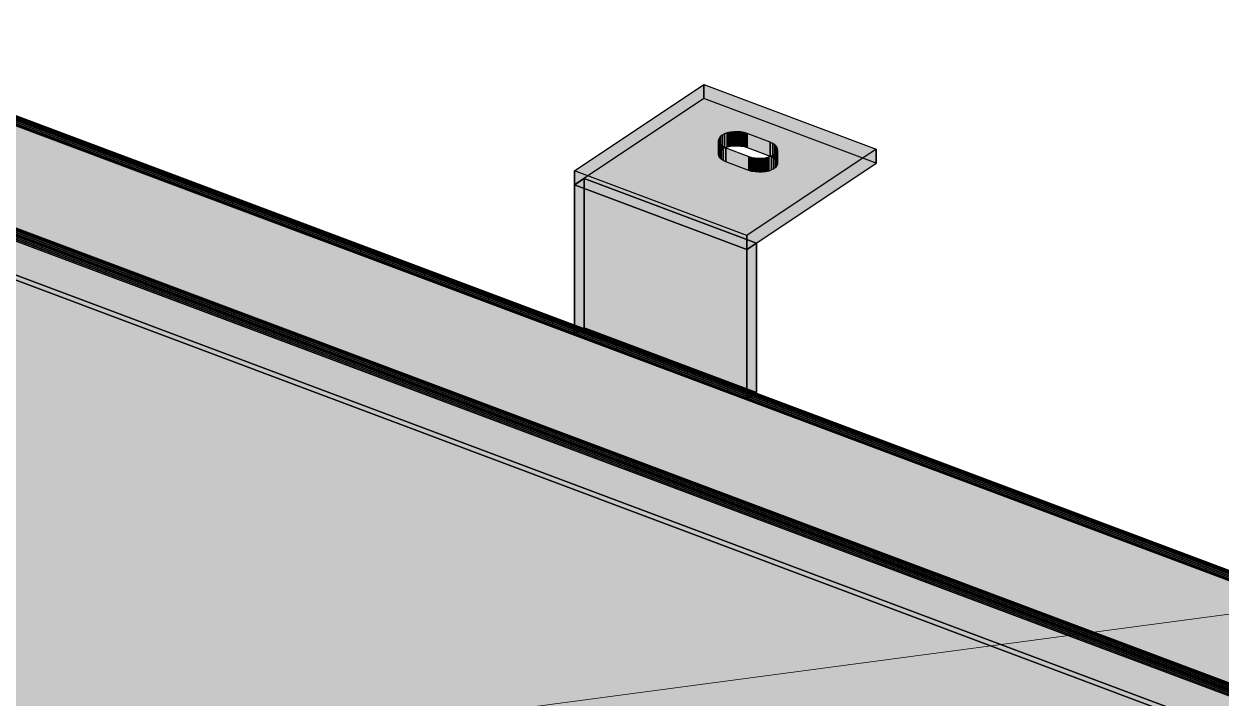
# Model space of a CAD drawing. Header units: millimetres. Extents: x 50 to 612415, y 2 to 4150.
# Drawn here: x 506879.4 to 507176.1, y 3233.3 to 3400.5 of the extents above; entities that cross this region are included whole.
import ezdxf

# ---------------------------------------------------------------- set-up
doc = ezdxf.new("R2010")
doc.units = ezdxf.units.MM
for name, color, linetype, lineweight in [('DIM', 7, 'Continuous', 13), ('HATCH', 8, 'Continuous', 9), ('OUTLINE', 7, 'Continuous', 25)]:
    doc.layers.add(name, color=color, linetype=linetype, lineweight=lineweight)

msp = doc.modelspace()

# ---------------------------------------------------------------- hatches: boundary and pattern name
at = {"layer": 'HATCH', "true_color": 0x617c87}
for points in [[(506463.463, 3532.508), (506437.09, 3514.926), (508531.174, 2729.645), (508557.547, 2747.227)], [(506438.529, 3512.651), (506464.901, 3530.233), (508556.108, 2746.03), (508529.735, 2728.448)], [(506465.121, 3530.022), (506490.45, 3338.131), (508395.612, 2623.695), (508556.01, 2745.938)], [(506492.302, 3337.242), (506466.973, 3529.133), (508555.973, 2745.758), (508395.575, 2623.515)], [(506438.501, 3512.555), (506438.499, 3512.581), (508529.661, 2728.395), (508529.64, 2728.379)], [(506438.516, 3512.639), (506438.529, 3512.651), (508529.735, 2728.448), (508529.72, 2728.438)], [(506445.4, 3498.899), (506446.603, 3499.701), (508521.501, 2721.614), (508520.298, 2720.812)]]:
    msp.add_hatch(color=145, dxfattribs=at).paths.add_polyline_path(points)
at = {"layer": 'HATCH', "true_color": 0x607b86}
for points in [[(506463.733, 3532.626), (506463.463, 3532.508), (508557.547, 2747.227), (508557.762, 2747.365)], [(506464.901, 3530.233), (506464.918, 3530.24), (508556.122, 2746.039), (508556.108, 2746.03)], [(506465.115, 3530.051), (506465.121, 3530.022), (508556.01, 2745.938), (508556.034, 2745.956)], [(506466.973, 3529.133), (506466.877, 3529.604), (508556.353, 2746.051), (508555.973, 2745.758)], [(506438.507, 3512.528), (506438.501, 3512.555), (508529.64, 2728.379), (508529.618, 2728.362)]]:
    msp.add_hatch(color=155, dxfattribs=at).paths.add_polyline_path(points)
at = {"layer": 'HATCH', "true_color": 0x5f7984}
for points in [[(506464.05, 3532.652), (506463.733, 3532.626), (508557.762, 2747.365), (508557.914, 2747.453)], [(506464.918, 3530.24), (506464.938, 3530.242), (508556.131, 2746.044), (508556.122, 2746.039)]]:
    msp.add_hatch(color=155, dxfattribs=at).paths.add_polyline_path(points)
at = {"layer": 'HATCH', "true_color": 0x5d7782}
for points in [[(506464.401, 3532.585), (506464.05, 3532.652), (508557.914, 2747.453), (508557.997, 2747.486)], [(506464.938, 3530.242), (506464.96, 3530.237), (508556.136, 2746.046), (508556.131, 2746.044)], [(506465.091, 3530.112), (506465.105, 3530.081), (508556.057, 2745.975), (508556.078, 2745.992)], [(506466.713, 3530.092), (506466.487, 3530.579), (508557.062, 2746.614), (508556.72, 2746.339)]]:
    msp.add_hatch(color=155, dxfattribs=at).paths.add_polyline_path(points)
at = {"layer": 'HATCH', "true_color": 0x5c7580}
for points in [[(506464.773, 3532.427), (506464.401, 3532.585), (508557.997, 2747.486), (508558.009, 2747.464)], [(506465.073, 3530.141), (506465.091, 3530.112), (508556.078, 2745.992), (508556.097, 2746.007)], [(506466.487, 3530.579), (506466.208, 3531.048), (508557.365, 2746.864), (508557.062, 2746.614)], [(506438.544, 3512.445), (506438.529, 3512.473), (508529.577, 2728.329), (508529.559, 2728.315)]]:
    msp.add_hatch(color=147, dxfattribs=at).paths.add_polyline_path(points)
at = {"layer": 'HATCH', "true_color": 0x59727d}
for points in [[(506465.154, 3532.185), (506464.773, 3532.427), (508558.009, 2747.464), (508557.948, 2747.387)], [(506464.983, 3530.227), (506465.007, 3530.212), (508556.133, 2746.04), (508556.137, 2746.045)]]:
    msp.add_hatch(color=147, dxfattribs=at).paths.add_polyline_path(points)
at = {"layer": 'HATCH', "true_color": 0x576f7a}
for points in [[(506465.528, 3531.866), (506465.154, 3532.185), (508557.948, 2747.387), (508557.816, 2747.258)], [(506465.884, 3531.482), (506465.528, 3531.866), (508557.816, 2747.258), (508557.62, 2747.081)], [(506465.007, 3530.212), (506465.031, 3530.192), (508556.125, 2746.032), (508556.133, 2746.04)], [(506465.031, 3530.192), (506465.053, 3530.168), (508556.113, 2746.021), (508556.125, 2746.032)]]:
    msp.add_hatch(color=147, dxfattribs=at).paths.add_polyline_path(points)
at = {"layer": 'HATCH', "true_color": 0x5b7580}
msp.add_hatch(color=147, dxfattribs=at).paths.add_polyline_path([(506464.96, 3530.237), (506464.983, 3530.227), (508556.137, 2746.045), (508556.136, 2746.046)])
at = {"layer": 'HATCH', "true_color": 0x5a727d}
for points in [[(506465.053, 3530.168), (506465.073, 3530.141), (508556.097, 2746.007), (508556.113, 2746.021)], [(506466.208, 3531.048), (506465.884, 3531.482), (508557.62, 2747.081), (508557.365, 2746.864)]]:
    msp.add_hatch(color=147, dxfattribs=at).paths.add_polyline_path(points)
at = {"layer": 'HATCH', "true_color": 0x5f7985}
for points in [[(506465.105, 3530.081), (506465.115, 3530.051), (508556.034, 2745.956), (508556.057, 2745.975)], [(506466.877, 3529.604), (506466.713, 3530.092), (508556.72, 2746.339), (508556.353, 2746.051)], [(506438.516, 3512.5), (506438.507, 3512.528), (508529.618, 2728.362), (508529.597, 2728.345)]]:
    msp.add_hatch(color=155, dxfattribs=at).paths.add_polyline_path(points)
at = {"layer": 'HATCH', "true_color": 0x617c88}
for points in [[(506436.635, 3514.042), (506436.632, 3513.611), (508529.817, 2728.666), (508530.203, 2728.954)], [(506437.09, 3514.926), (506436.869, 3514.713), (508530.895, 2729.453), (508531.174, 2729.645)]]:
    msp.add_hatch(color=145, dxfattribs=at).paths.add_polyline_path(points)
at = {"layer": 'HATCH', "true_color": 0x627d88}
for points in [[(506436.715, 3514.414), (506436.635, 3514.042), (508530.203, 2728.954), (508530.566, 2729.22)], [(506436.869, 3514.713), (506436.715, 3514.414), (508530.566, 2729.22), (508530.895, 2729.453)], [(506438.499, 3512.581), (506438.501, 3512.604), (508529.682, 2728.411), (508529.661, 2728.395)], [(506438.501, 3512.604), (506438.507, 3512.623), (508529.702, 2728.425), (508529.682, 2728.411)], [(506438.507, 3512.623), (506438.516, 3512.639), (508529.72, 2728.438), (508529.702, 2728.425)]]:
    msp.add_hatch(color=145, dxfattribs=at).paths.add_polyline_path(points)
at = {"layer": 'HATCH', "true_color": 0x617b87}
msp.add_hatch(color=155, dxfattribs=at).paths.add_polyline_path([(506436.632, 3513.611), (506436.705, 3513.136), (508529.425, 2728.366), (508529.817, 2728.666)])
at = {"layer": 'HATCH', "true_color": 0x607a85}
msp.add_hatch(color=155, dxfattribs=at).paths.add_polyline_path([(506436.705, 3513.136), (506436.852, 3512.638), (508529.041, 2728.066), (508529.425, 2728.366)])
at = {"layer": 'HATCH', "true_color": 0x5e7883}
for points in [[(506436.852, 3512.638), (506437.067, 3512.133), (508528.68, 2727.778), (508529.041, 2728.066)], [(506438.529, 3512.473), (506438.516, 3512.5), (508529.597, 2728.345), (508529.577, 2728.329)]]:
    msp.add_hatch(color=155, dxfattribs=at).paths.add_polyline_path(points)
at = {"layer": 'HATCH', "true_color": 0x5c7680}
msp.add_hatch(color=147, dxfattribs=at).paths.add_polyline_path([(506437.067, 3512.133), (506437.341, 3511.643), (508528.356, 2727.513), (508528.68, 2727.778)])
at = {"layer": 'HATCH', "true_color": 0x5b747f}
for points in [[(506437.341, 3511.643), (506445.4, 3498.899), (508520.298, 2720.812), (508528.356, 2727.513)], [(506446.603, 3499.701), (506438.544, 3512.445), (508529.559, 2728.315), (508521.501, 2721.614)]]:
    msp.add_hatch(color=147, dxfattribs=at).paths.add_polyline_path(points)
at = {"layer": 'HATCH', "true_color": 0x46848e}
for points in [[(507047.913, 3381.948), (507015.836, 3360.563), (507015.836, 3364.035), (507047.913, 3385.42)], [(507052.702, 3366.589), (507052.191, 3366.937), (507052.191, 3370.41), (507052.702, 3370.061)], [(507058.606, 3344.525), (507090.682, 3365.909), (507090.682, 3369.382), (507058.606, 3347.997)], [(507065.044, 3367.368), (507065.555, 3367.019), (507065.555, 3370.492), (507065.044, 3370.84)], [(507015.836, 3323.524), (507018.242, 3325.128), (507018.242, 3362.167), (507015.836, 3360.563)], [(507061.011, 3309.089), (507058.606, 3307.485), (507058.606, 3344.525), (507061.011, 3346.128)]]:
    msp.add_hatch(color=145, dxfattribs=at).paths.add_polyline_path(points)
at = {"layer": 'HATCH', "true_color": 0x468f99}
for points in [[(507015.836, 3364.035), (507047.913, 3385.42), (507051.62, 3371.222)], [(507047.913, 3385.42), (507056.226, 3373.735), (507055.362, 3373.717)], [(507047.913, 3385.42), (507057.081, 3373.67), (507056.226, 3373.735)], [(507055.362, 3373.717), (507054.522, 3373.614), (507047.913, 3385.42)], [(507054.522, 3373.614), (507053.739, 3373.431), (507047.913, 3385.42)], [(507053.739, 3373.431), (507053.042, 3373.175), (507047.913, 3385.42)], [(507053.042, 3373.175), (507052.458, 3372.857), (507047.913, 3385.42)], [(507047.913, 3385.42), (507052.458, 3372.857), (507052.009, 3372.487)], [(507047.913, 3385.42), (507052.009, 3372.487), (507051.713, 3372.081)], [(507047.913, 3385.42), (507051.713, 3372.081), (507051.582, 3371.653)], [(507047.913, 3385.42), (507090.682, 3369.382), (507057.081, 3373.67)], [(507047.913, 3385.42), (507051.582, 3371.653), (507051.62, 3371.222)], [(507051.62, 3367.749), (507047.913, 3381.948), (507015.836, 3360.563)], [(507055.362, 3370.244), (507056.226, 3370.263), (507047.913, 3381.948)], [(507056.226, 3370.263), (507057.081, 3370.197), (507047.913, 3381.948)], [(507047.913, 3381.948), (507054.522, 3370.141), (507055.362, 3370.244)], [(507047.913, 3381.948), (507053.739, 3369.959), (507054.522, 3370.141)], [(507047.913, 3381.948), (507053.042, 3369.703), (507053.739, 3369.959)], [(507047.913, 3381.948), (507052.458, 3369.384), (507053.042, 3369.703)], [(507052.009, 3369.015), (507052.458, 3369.384), (507047.913, 3381.948)], [(507051.713, 3368.608), (507052.009, 3369.015), (507047.913, 3381.948)], [(507051.582, 3368.181), (507051.713, 3368.608), (507047.913, 3381.948)], [(507057.081, 3370.197), (507090.682, 3365.909), (507047.913, 3381.948)], [(507051.62, 3367.749), (507051.582, 3368.181), (507047.913, 3381.948)], [(507090.682, 3369.382), (507057.893, 3373.522), (507057.081, 3373.67)], [(507090.682, 3369.382), (507058.632, 3373.298), (507057.893, 3373.522)], [(507090.682, 3369.382), (507064.406, 3371.132), (507058.632, 3373.298)], [(507015.836, 3364.035), (507051.62, 3371.222), (507051.825, 3370.802)], [(507015.836, 3364.035), (507051.825, 3370.802), (507052.191, 3370.41)], [(507015.836, 3364.035), (507052.191, 3370.41), (507052.702, 3370.061)], [(507015.836, 3364.035), (507052.702, 3370.061), (507053.34, 3369.769)], [(507015.836, 3364.035), (507053.34, 3369.769), (507059.113, 3367.604)], [(507057.081, 3370.197), (507057.893, 3370.049), (507090.682, 3365.909)], [(507057.893, 3370.049), (507058.632, 3369.825), (507090.682, 3365.909)], [(507090.682, 3369.382), (507058.606, 3347.997), (507066.032, 3368.821)], [(507058.606, 3347.997), (507065.737, 3368.415), (507066.032, 3368.821)], [(507058.606, 3347.997), (507065.288, 3368.045), (507065.737, 3368.415)], [(507058.632, 3369.825), (507064.406, 3367.66), (507090.682, 3365.909)], [(507090.682, 3369.382), (507065.044, 3370.84), (507064.406, 3371.132)], [(507090.682, 3369.382), (507065.555, 3370.492), (507065.044, 3370.84)], [(507090.682, 3369.382), (507065.92, 3370.1), (507065.555, 3370.492)], [(507090.682, 3369.382), (507066.126, 3369.68), (507065.92, 3370.1)], [(507090.682, 3369.382), (507066.032, 3368.821), (507066.164, 3369.248)], [(507090.682, 3369.382), (507066.164, 3369.248), (507066.126, 3369.68)], [(507051.825, 3367.329), (507051.62, 3367.749), (507015.836, 3360.563)], [(507015.836, 3364.035), (507059.113, 3367.604), (507059.853, 3367.38)], [(507015.836, 3364.035), (507059.853, 3367.38), (507060.665, 3367.232)], [(507052.191, 3366.937), (507051.825, 3367.329), (507015.836, 3360.563)], [(507015.836, 3364.035), (507060.665, 3367.232), (507061.52, 3367.166)], [(507015.836, 3364.035), (507061.52, 3367.166), (507062.384, 3367.185)], [(507058.606, 3347.997), (507015.836, 3364.035), (507062.384, 3367.185)], [(507052.702, 3366.589), (507052.191, 3366.937), (507015.836, 3360.563)], [(507053.34, 3366.297), (507052.702, 3366.589), (507015.836, 3360.563)], [(507059.113, 3364.132), (507053.34, 3366.297), (507015.836, 3360.563)], [(507058.606, 3347.997), (507064.704, 3367.726), (507065.288, 3368.045)], [(507058.606, 3347.997), (507064.007, 3367.471), (507064.704, 3367.726)], [(507058.606, 3347.997), (507063.223, 3367.288), (507064.007, 3367.471)], [(507058.606, 3347.997), (507062.384, 3367.185), (507063.223, 3367.288)], [(507066.032, 3365.349), (507058.606, 3344.525), (507090.682, 3365.909)], [(507066.032, 3365.349), (507065.737, 3364.942), (507058.606, 3344.525)], [(507064.406, 3367.66), (507065.044, 3367.368), (507090.682, 3365.909)], [(507065.044, 3367.368), (507065.555, 3367.019), (507090.682, 3365.909)], [(507065.555, 3367.019), (507065.92, 3366.628), (507090.682, 3365.909)], [(507065.92, 3366.628), (507066.126, 3366.208), (507090.682, 3365.909)], [(507066.164, 3365.776), (507066.032, 3365.349), (507090.682, 3365.909)], [(507066.126, 3366.208), (507066.164, 3365.776), (507090.682, 3365.909)], [(507059.853, 3363.907), (507059.113, 3364.132), (507015.836, 3360.563)], [(507060.665, 3363.76), (507059.853, 3363.907), (507015.836, 3360.563)], [(507061.52, 3363.694), (507060.665, 3363.76), (507015.836, 3360.563)], [(507062.384, 3363.713), (507061.52, 3363.694), (507015.836, 3360.563)], [(507062.384, 3363.713), (507015.836, 3360.563), (507058.606, 3344.525)], [(507065.737, 3364.942), (507065.288, 3364.573), (507058.606, 3344.525)], [(507065.288, 3364.573), (507064.704, 3364.254), (507058.606, 3344.525)], [(507064.704, 3364.254), (507064.007, 3363.998), (507058.606, 3344.525)], [(507064.007, 3363.998), (507063.223, 3363.816), (507058.606, 3344.525)], [(507063.223, 3363.816), (507062.384, 3363.713), (507058.606, 3344.525)], [(507015.836, 3360.563), (507018.242, 3362.167), (507061.011, 3346.128)], [(507015.836, 3360.563), (507061.011, 3346.128), (507058.606, 3344.525)], [(507061.011, 3309.089), (507018.242, 3325.128), (507015.836, 3323.524)], [(507058.606, 3307.485), (507061.011, 3309.089), (507015.836, 3323.524)]]:
    msp.add_hatch(color=135, dxfattribs=at).paths.add_polyline_path(points)
at = {"layer": 'HATCH', "true_color": 0x468690}
for points in [[(507090.682, 3365.909), (507047.913, 3381.948), (507047.913, 3385.42), (507090.682, 3369.382)], [(507053.042, 3369.703), (507053.739, 3369.959), (507053.739, 3373.431), (507053.042, 3373.175)], [(507058.632, 3369.825), (507064.406, 3367.66), (507064.406, 3371.132), (507058.632, 3373.298)], [(507059.113, 3364.132), (507053.34, 3366.297), (507053.34, 3369.769), (507059.113, 3367.604)], [(507064.704, 3364.254), (507064.007, 3363.998), (507064.007, 3367.471), (507064.704, 3367.726)], [(507015.836, 3360.563), (507058.606, 3344.525), (507058.606, 3347.997), (507015.836, 3364.035)], [(507058.606, 3307.485), (507015.836, 3323.524), (507015.836, 3360.563), (507058.606, 3344.525)], [(507018.242, 3325.128), (507061.011, 3309.089), (507061.011, 3346.128), (507018.242, 3362.167)]]:
    msp.add_hatch(color=145, dxfattribs=at).paths.add_polyline_path(points)
at = {"layer": 'HATCH', "true_color": 0x46808a}
for points in [[(507051.582, 3368.181), (507051.713, 3368.608), (507051.713, 3372.081), (507051.582, 3371.653)], [(507066.164, 3365.776), (507066.032, 3365.349), (507066.032, 3368.821), (507066.164, 3369.248)]]:
    msp.add_hatch(color=137, dxfattribs=at).paths.add_polyline_path(points)
at = {"layer": 'HATCH', "true_color": 0x467f89}
for points in [[(507051.62, 3367.749), (507051.582, 3368.181), (507051.582, 3371.653), (507051.62, 3371.222)], [(507066.126, 3366.208), (507066.164, 3365.776), (507066.164, 3369.248), (507066.126, 3369.68)]]:
    msp.add_hatch(color=137, dxfattribs=at).paths.add_polyline_path(points)
at = {"layer": 'HATCH', "true_color": 0x46828c}
for points in [[(507051.713, 3368.608), (507052.009, 3369.015), (507052.009, 3372.487), (507051.713, 3372.081)], [(507066.032, 3365.349), (507065.737, 3364.942), (507065.737, 3368.415), (507066.032, 3368.821)]]:
    msp.add_hatch(color=145, dxfattribs=at).paths.add_polyline_path(points)
at = {"layer": 'HATCH', "true_color": 0x46848d}
for points in [[(507052.009, 3369.015), (507052.458, 3369.384), (507052.458, 3372.857), (507052.009, 3372.487)], [(507065.737, 3364.942), (507065.288, 3364.573), (507065.288, 3368.045), (507065.737, 3368.415)]]:
    msp.add_hatch(color=145, dxfattribs=at).paths.add_polyline_path(points)
at = {"layer": 'HATCH', "true_color": 0x46858f}
for points in [[(507052.458, 3369.384), (507053.042, 3369.703), (507053.042, 3373.175), (507052.458, 3372.857)], [(507065.288, 3364.573), (507064.704, 3364.254), (507064.704, 3367.726), (507065.288, 3368.045)]]:
    msp.add_hatch(color=145, dxfattribs=at).paths.add_polyline_path(points)
at = {"layer": 'HATCH', "true_color": 0x468791}
for points in [[(507053.739, 3369.959), (507054.522, 3370.141), (507054.522, 3373.614), (507053.739, 3373.431)], [(507057.081, 3370.197), (507057.893, 3370.049), (507057.893, 3373.522), (507057.081, 3373.67)], [(507057.893, 3370.049), (507058.632, 3369.825), (507058.632, 3373.298), (507057.893, 3373.522)], [(507059.853, 3363.907), (507059.113, 3364.132), (507059.113, 3367.604), (507059.853, 3367.38)], [(507060.665, 3363.76), (507059.853, 3363.907), (507059.853, 3367.38), (507060.665, 3367.232)], [(507064.007, 3363.998), (507063.223, 3363.816), (507063.223, 3367.288), (507064.007, 3367.471)]]:
    msp.add_hatch(color=145, dxfattribs=at).paths.add_polyline_path(points)
at = {"layer": 'HATCH', "true_color": 0x468892}
for points in [[(507054.522, 3370.141), (507055.362, 3370.244), (507055.362, 3373.717), (507054.522, 3373.614)], [(507055.362, 3370.244), (507056.226, 3370.263), (507056.226, 3373.735), (507055.362, 3373.717)], [(507056.226, 3370.263), (507057.081, 3370.197), (507057.081, 3373.67), (507056.226, 3373.735)], [(507061.52, 3363.694), (507060.665, 3363.76), (507060.665, 3367.232), (507061.52, 3367.166)], [(507062.384, 3363.713), (507061.52, 3363.694), (507061.52, 3367.166), (507062.384, 3367.185)], [(507063.223, 3363.816), (507062.384, 3363.713), (507062.384, 3367.185), (507063.223, 3367.288)]]:
    msp.add_hatch(color=145, dxfattribs=at).paths.add_polyline_path(points)
at = {"layer": 'HATCH', "true_color": 0x46818b}
for points in [[(507051.825, 3367.329), (507051.62, 3367.749), (507051.62, 3371.222), (507051.825, 3370.802)], [(507065.92, 3366.628), (507066.126, 3366.208), (507066.126, 3369.68), (507065.92, 3370.1)]]:
    msp.add_hatch(color=137, dxfattribs=at).paths.add_polyline_path(points)
at = {"layer": 'HATCH', "true_color": 0x46838c}
for points in [[(507052.191, 3366.937), (507051.825, 3367.329), (507051.825, 3370.802), (507052.191, 3370.41)], [(507065.555, 3367.019), (507065.92, 3366.628), (507065.92, 3370.1), (507065.555, 3370.492)]]:
    msp.add_hatch(color=145, dxfattribs=at).paths.add_polyline_path(points)
at = {"layer": 'HATCH', "true_color": 0x46868f}
for points in [[(507053.34, 3366.297), (507052.702, 3366.589), (507052.702, 3370.061), (507053.34, 3369.769)], [(507064.406, 3367.66), (507065.044, 3367.368), (507065.044, 3370.84), (507064.406, 3371.132)]]:
    msp.add_hatch(color=145, dxfattribs=at).paths.add_polyline_path(points)

# ---------------------------------------------------------------- linework, layer by layer
at = {"layer": 'DIM'}
msp.add_lwpolyline([(506303.463, 3137.708), (508800, 3470), (508900, 3470)], dxfattribs=at)
at = {"layer": 'OUTLINE', "color": 139, "true_color": 0x42544a}
for p, q in [((506463.463, 3532.508), (508557.547, 2747.227)), ((508557.547, 2747.227), (506463.463, 3532.508)), ((506463.733, 3532.626), (508557.762, 2747.365)), ((508557.762, 2747.365), (506463.733, 3532.626)), ((506464.05, 3532.652), (508557.914, 2747.453)), ((508557.914, 2747.453), (506464.05, 3532.652)), ((506464.401, 3532.585), (508557.997, 2747.486)), ((508557.997, 2747.486), (506464.401, 3532.585)), ((506464.773, 3532.427), (508558.009, 2747.464)), ((508558.009, 2747.464), (506464.773, 3532.427)), ((506465.154, 3532.185), (508557.948, 2747.387)), ((508557.948, 2747.387), (506465.154, 3532.185)), ((506465.528, 3531.866), (508557.816, 2747.258)), ((508557.816, 2747.258), (506465.528, 3531.866)), ((508556.108, 2746.03), (506464.901, 3530.233)), ((506464.901, 3530.233), (508556.108, 2746.03)), ((508556.122, 2746.039), (506464.918, 3530.24)), ((506464.918, 3530.24), (508556.122, 2746.039)), ((508556.131, 2746.044), (506464.938, 3530.242)), ((506464.938, 3530.242), (508556.131, 2746.044)), ((508556.136, 2746.046), (506464.96, 3530.237)), ((506464.96, 3530.237), (508556.136, 2746.046)), ((508556.137, 2746.045), (506464.983, 3530.227)), ((506464.983, 3530.227), (508556.137, 2746.045)), ((508556.133, 2746.04), (506465.007, 3530.212)), ((506465.007, 3530.212), (508556.133, 2746.04)), ((508556.125, 2746.032), (506465.031, 3530.192)), ((506465.031, 3530.192), (508556.125, 2746.032)), ((508556.113, 2746.021), (506465.053, 3530.168)), ((506465.053, 3530.168), (508556.113, 2746.021)), ((508556.097, 2746.007), (506465.073, 3530.141)), ((506465.073, 3530.141), (508556.097, 2746.007)), ((508556.078, 2745.992), (506465.091, 3530.112)), ((506465.091, 3530.112), (508556.078, 2745.992)), ((508556.057, 2745.975), (506465.105, 3530.081)), ((506465.105, 3530.081), (508556.057, 2745.975)), ((508556.034, 2745.956), (506465.115, 3530.051)), ((506465.115, 3530.051), (508556.034, 2745.956)), ((506465.121, 3530.022), (508556.01, 2745.938)), ((508556.01, 2745.938), (506465.121, 3530.022)), ((506465.884, 3531.482), (508557.62, 2747.081)), ((508557.62, 2747.081), (506465.884, 3531.482)), ((506466.208, 3531.048), (508557.365, 2746.864)), ((508557.365, 2746.864), (506466.208, 3531.048)), ((506466.487, 3530.579), (508557.062, 2746.614)), ((508557.062, 2746.614), (506466.487, 3530.579)), ((506466.713, 3530.092), (508556.72, 2746.339)), ((508556.72, 2746.339), (506466.713, 3530.092)), ((506466.877, 3529.604), (508556.353, 2746.051)), ((508556.353, 2746.051), (506466.877, 3529.604)), ((508555.973, 2745.758), (506466.973, 3529.133)), ((506466.973, 3529.133), (508555.973, 2745.758)), ((506436.635, 3514.042), (508530.203, 2728.954)), ((508530.203, 2728.954), (506436.635, 3514.042)), ((506436.715, 3514.414), (508530.566, 2729.22)), ((508530.566, 2729.22), (506436.715, 3514.414)), ((506436.869, 3514.713), (508530.895, 2729.453)), ((508530.895, 2729.453), (506436.869, 3514.713)), ((506437.09, 3514.926), (508531.174, 2729.645)), ((508531.174, 2729.645), (506437.09, 3514.926)), ((506436.632, 3513.611), (508529.817, 2728.666)), ((508529.817, 2728.666), (506436.632, 3513.611)), ((508529.425, 2728.366), (506436.705, 3513.136)), ((506436.705, 3513.136), (508529.425, 2728.366)), ((508529.041, 2728.066), (506436.852, 3512.638)), ((506436.852, 3512.638), (508529.041, 2728.066)), ((508528.68, 2727.778), (506437.067, 3512.133)), ((506437.067, 3512.133), (508528.68, 2727.778)), ((508528.356, 2727.513), (506437.341, 3511.643)), ((506437.341, 3511.643), (508528.356, 2727.513)), ((508529.661, 2728.395), (506438.499, 3512.581)), ((506438.499, 3512.581), (508529.661, 2728.395)), ((508529.682, 2728.411), (506438.501, 3512.604)), ((506438.501, 3512.604), (508529.682, 2728.411)), ((508529.64, 2728.379), (506438.501, 3512.555)), ((506438.501, 3512.555), (508529.64, 2728.379)), ((508529.702, 2728.425), (506438.507, 3512.623)), ((506438.507, 3512.623), (508529.702, 2728.425)), ((506438.507, 3512.528), (508529.618, 2728.362)), ((508529.618, 2728.362), (506438.507, 3512.528)), ((508529.72, 2728.438), (506438.516, 3512.639)), ((506438.516, 3512.639), (508529.72, 2728.438)), ((506438.516, 3512.5), (508529.597, 2728.345)), ((508529.597, 2728.345), (506438.516, 3512.5)), ((508529.735, 2728.448), (506438.529, 3512.651)), ((506438.529, 3512.651), (508529.735, 2728.448)), ((506438.529, 3512.473), (508529.577, 2728.329)), ((508529.577, 2728.329), (506438.529, 3512.473)), ((506438.544, 3512.445), (508529.559, 2728.315)), ((508529.559, 2728.315), (506438.544, 3512.445)), ((508520.298, 2720.812), (506445.4, 3498.899)), ((506445.4, 3498.899), (508520.298, 2720.812)), ((506446.603, 3499.701), (508521.501, 2721.614)), ((508521.501, 2721.614), (506446.603, 3499.701)), ((507015.836, 3364.035), (507047.913, 3385.42)), ((507015.836, 3364.035), (507047.913, 3385.42)), ((507047.913, 3381.948), (507047.913, 3385.42)), ((507047.913, 3385.42), (507090.682, 3369.382)), ((507047.913, 3385.42), (507090.682, 3369.382)), ((507047.913, 3385.42), (507047.913, 3381.948)), ((507047.913, 3381.948), (507015.836, 3360.563)), ((507047.913, 3381.948), (507015.836, 3360.563)), ((507090.682, 3365.909), (507047.913, 3381.948)), ((507090.682, 3365.909), (507047.913, 3381.948)), ((507051.713, 3372.081), (507051.582, 3371.653)), ((507051.713, 3372.081), (507051.582, 3371.653)), ((507051.582, 3371.653), (507051.62, 3371.222)), ((507051.582, 3371.653), (507051.582, 3368.181)), ((507051.582, 3368.181), (507051.582, 3371.653)), ((507051.582, 3371.653), (507051.62, 3371.222)), ((507052.009, 3372.487), (507051.713, 3372.081)), ((507052.009, 3372.487), (507051.713, 3372.081)), ((507051.713, 3372.081), (507051.713, 3368.608)), ((507051.713, 3368.608), (507051.713, 3372.081)), ((507052.458, 3372.857), (507052.009, 3372.487)), ((507052.458, 3372.857), (507052.009, 3372.487)), ((507052.009, 3372.487), (507052.009, 3369.015)), ((507052.009, 3369.015), (507052.009, 3372.487)), ((507053.042, 3373.175), (507052.458, 3372.857)), ((507053.042, 3373.175), (507052.458, 3372.857)), ((507052.458, 3372.857), (507052.458, 3369.384)), ((507052.458, 3369.384), (507052.458, 3372.857)), ((507053.739, 3373.431), (507053.042, 3373.175)), ((507053.739, 3373.431), (507053.042, 3373.175)), ((507053.042, 3373.175), (507053.042, 3369.703)), ((507053.042, 3369.703), (507053.042, 3373.175)), ((507054.522, 3373.614), (507053.739, 3373.431)), ((507054.522, 3373.614), (507053.739, 3373.431)), ((507053.739, 3373.431), (507053.739, 3369.959)), ((507053.739, 3369.959), (507053.739, 3373.431)), ((507055.362, 3373.717), (507054.522, 3373.614)), ((507055.362, 3373.717), (507054.522, 3373.614)), ((507054.522, 3373.614), (507054.522, 3370.141)), ((507054.522, 3370.141), (507054.522, 3373.614)), ((507056.226, 3373.735), (507055.362, 3373.717)), ((507056.226, 3373.735), (507055.362, 3373.717)), ((507055.362, 3373.717), (507055.362, 3370.244)), ((507055.362, 3370.244), (507055.362, 3373.717)), ((507057.081, 3373.67), (507056.226, 3373.735)), ((507056.226, 3370.263), (507056.226, 3373.735)), ((507057.081, 3373.67), (507056.226, 3373.735)), ((507056.226, 3373.735), (507056.226, 3370.263)), ((507057.081, 3370.197), (507057.081, 3373.67)), ((507057.893, 3373.522), (507057.081, 3373.67)), ((507057.081, 3373.67), (507057.081, 3370.197)), ((507057.893, 3373.522), (507057.081, 3373.67)), ((507057.893, 3370.049), (507057.893, 3373.522)), ((507058.632, 3373.298), (507057.893, 3373.522)), ((507057.893, 3373.522), (507057.893, 3370.049)), ((507058.632, 3373.298), (507057.893, 3373.522)), ((507058.632, 3369.825), (507058.632, 3373.298)), ((507064.406, 3371.132), (507058.632, 3373.298)), ((507058.632, 3373.298), (507058.632, 3369.825)), ((507064.406, 3371.132), (507058.632, 3373.298)), ((507051.582, 3368.181), (507051.713, 3368.608)), ((507051.582, 3368.181), (507051.713, 3368.608)), ((507051.62, 3371.222), (507051.62, 3367.749)), ((507051.62, 3367.749), (507051.62, 3371.222)), ((507051.62, 3371.222), (507051.825, 3370.802)), ((507051.62, 3371.222), (507051.825, 3370.802)), ((507051.713, 3368.608), (507052.009, 3369.015)), ((507051.713, 3368.608), (507052.009, 3369.015)), ((507051.825, 3370.802), (507051.825, 3367.329)), ((507051.825, 3367.329), (507051.825, 3370.802)), ((507051.825, 3370.802), (507052.191, 3370.41)), ((507051.825, 3370.802), (507052.191, 3370.41)), ((507052.009, 3369.015), (507052.458, 3369.384)), ((507052.009, 3369.015), (507052.458, 3369.384)), ((507052.191, 3370.41), (507052.191, 3366.937)), ((507052.191, 3366.937), (507052.191, 3370.41)), ((507052.191, 3370.41), (507052.702, 3370.061)), ((507052.191, 3370.41), (507052.702, 3370.061)), ((507052.458, 3369.384), (507053.042, 3369.703)), ((507052.458, 3369.384), (507053.042, 3369.703)), ((507052.702, 3370.061), (507052.702, 3366.589)), ((507052.702, 3366.589), (507052.702, 3370.061)), ((507052.702, 3370.061), (507053.34, 3369.769)), ((507052.702, 3370.061), (507053.34, 3369.769)), ((507053.042, 3369.703), (507053.739, 3369.959)), ((507053.042, 3369.703), (507053.739, 3369.959)), ((507053.34, 3369.769), (507053.34, 3366.297)), ((507053.34, 3366.297), (507053.34, 3369.769)), ((507053.34, 3369.769), (507059.113, 3367.604)), ((507053.34, 3369.769), (507059.113, 3367.604)), ((507053.739, 3369.959), (507054.522, 3370.141)), ((507053.739, 3369.959), (507054.522, 3370.141)), ((507054.522, 3370.141), (507055.362, 3370.244)), ((507054.522, 3370.141), (507055.362, 3370.244)), ((507055.362, 3370.244), (507056.226, 3370.263)), ((507055.362, 3370.244), (507056.226, 3370.263)), ((507056.226, 3370.263), (507057.081, 3370.197)), ((507056.226, 3370.263), (507057.081, 3370.197)), ((507057.081, 3370.197), (507057.893, 3370.049)), ((507057.081, 3370.197), (507057.893, 3370.049)), ((507057.893, 3370.049), (507058.632, 3369.825)), ((507057.893, 3370.049), (507058.632, 3369.825)), ((507090.682, 3369.382), (507058.606, 3347.997)), ((507090.682, 3369.382), (507058.606, 3347.997)), ((507058.632, 3369.825), (507064.406, 3367.66)), ((507058.632, 3369.825), (507064.406, 3367.66)), ((507064.406, 3367.66), (507064.406, 3371.132)), ((507065.044, 3370.84), (507064.406, 3371.132)), ((507064.406, 3371.132), (507064.406, 3367.66)), ((507065.044, 3370.84), (507064.406, 3371.132)), ((507065.044, 3367.368), (507065.044, 3370.84)), ((507065.555, 3370.492), (507065.044, 3370.84)), ((507065.044, 3370.84), (507065.044, 3367.368)), ((507065.555, 3370.492), (507065.044, 3370.84)), ((507065.288, 3368.045), (507065.737, 3368.415)), ((507065.288, 3368.045), (507065.737, 3368.415)), ((507065.555, 3367.019), (507065.555, 3370.492)), ((507065.92, 3370.1), (507065.555, 3370.492)), ((507065.555, 3370.492), (507065.555, 3367.019)), ((507065.92, 3370.1), (507065.555, 3370.492)), ((507065.737, 3368.415), (507066.032, 3368.821)), ((507065.737, 3368.415), (507066.032, 3368.821)), ((507065.737, 3364.942), (507065.737, 3368.415)), ((507065.737, 3368.415), (507065.737, 3364.942)), ((507065.92, 3366.628), (507065.92, 3370.1)), ((507066.126, 3369.68), (507065.92, 3370.1)), ((507065.92, 3370.1), (507065.92, 3366.628)), ((507066.126, 3369.68), (507065.92, 3370.1)), ((507066.032, 3368.821), (507066.164, 3369.248)), ((507066.032, 3368.821), (507066.164, 3369.248)), ((507066.032, 3365.349), (507066.032, 3368.821)), ((507066.032, 3368.821), (507066.032, 3365.349)), ((507066.126, 3366.208), (507066.126, 3369.68)), ((507066.164, 3369.248), (507066.126, 3369.68)), ((507066.126, 3369.68), (507066.126, 3366.208)), ((507066.164, 3369.248), (507066.126, 3369.68)), ((507066.164, 3365.776), (507066.164, 3369.248)), ((507066.164, 3369.248), (507066.164, 3365.776)), ((507090.682, 3369.382), (507090.682, 3365.909)), ((507090.682, 3365.909), (507090.682, 3369.382)), ((507051.62, 3367.749), (507051.582, 3368.181)), ((507051.62, 3367.749), (507051.582, 3368.181)), ((507051.825, 3367.329), (507051.62, 3367.749)), ((507051.825, 3367.329), (507051.62, 3367.749)), ((507052.191, 3366.937), (507051.825, 3367.329)), ((507052.191, 3366.937), (507051.825, 3367.329)), ((507052.702, 3366.589), (507052.191, 3366.937)), ((507052.702, 3366.589), (507052.191, 3366.937)), ((507053.34, 3366.297), (507052.702, 3366.589)), ((507053.34, 3366.297), (507052.702, 3366.589)), ((507059.113, 3364.132), (507053.34, 3366.297)), ((507059.113, 3364.132), (507053.34, 3366.297)), ((507058.606, 3344.525), (507090.682, 3365.909)), ((507058.606, 3344.525), (507090.682, 3365.909)), ((507059.113, 3367.604), (507059.113, 3364.132)), ((507059.113, 3364.132), (507059.113, 3367.604)), ((507059.113, 3367.604), (507059.853, 3367.38)), ((507059.113, 3367.604), (507059.853, 3367.38)), ((507059.853, 3367.38), (507059.853, 3363.907)), ((507059.853, 3363.907), (507059.853, 3367.38)), ((507059.853, 3367.38), (507060.665, 3367.232)), ((507059.853, 3367.38), (507060.665, 3367.232)), ((507060.665, 3367.232), (507060.665, 3363.76)), ((507060.665, 3363.76), (507060.665, 3367.232)), ((507060.665, 3367.232), (507061.52, 3367.166)), ((507060.665, 3367.232), (507061.52, 3367.166)), ((507061.52, 3367.166), (507062.384, 3367.185)), ((507061.52, 3367.166), (507062.384, 3367.185)), ((507061.52, 3367.166), (507061.52, 3363.694)), ((507061.52, 3363.694), (507061.52, 3367.166)), ((507062.384, 3367.185), (507063.223, 3367.288)), ((507062.384, 3367.185), (507063.223, 3367.288)), ((507062.384, 3363.713), (507062.384, 3367.185)), ((507062.384, 3367.185), (507062.384, 3363.713)), ((507063.223, 3367.288), (507064.007, 3367.471)), ((507063.223, 3367.288), (507064.007, 3367.471)), ((507063.223, 3363.816), (507063.223, 3367.288)), ((507063.223, 3367.288), (507063.223, 3363.816)), ((507064.007, 3367.471), (507064.704, 3367.726)), ((507064.007, 3367.471), (507064.704, 3367.726)), ((507064.007, 3363.998), (507064.007, 3367.471)), ((507064.007, 3367.471), (507064.007, 3363.998)), ((507064.406, 3367.66), (507065.044, 3367.368)), ((507064.406, 3367.66), (507065.044, 3367.368)), ((507064.704, 3367.726), (507065.288, 3368.045)), ((507064.704, 3367.726), (507065.288, 3368.045)), ((507064.704, 3364.254), (507064.704, 3367.726)), ((507064.704, 3367.726), (507064.704, 3364.254)), ((507065.044, 3367.368), (507065.555, 3367.019)), ((507065.044, 3367.368), (507065.555, 3367.019)), ((507065.288, 3364.573), (507065.288, 3368.045)), ((507065.288, 3368.045), (507065.288, 3364.573)), ((507065.555, 3367.019), (507065.92, 3366.628)), ((507065.555, 3367.019), (507065.92, 3366.628)), ((507066.032, 3365.349), (507065.737, 3364.942)), ((507066.032, 3365.349), (507065.737, 3364.942)), ((507065.92, 3366.628), (507066.126, 3366.208)), ((507065.92, 3366.628), (507066.126, 3366.208)), ((507066.164, 3365.776), (507066.032, 3365.349)), ((507066.164, 3365.776), (507066.032, 3365.349)), ((507066.126, 3366.208), (507066.164, 3365.776)), ((507066.126, 3366.208), (507066.164, 3365.776)), ((507015.836, 3360.563), (507015.836, 3364.035)), ((507058.606, 3347.997), (507015.836, 3364.035)), ((507058.606, 3347.997), (507015.836, 3364.035)), ((507015.836, 3364.035), (507015.836, 3360.563)), ((507059.853, 3363.907), (507059.113, 3364.132)), ((507059.853, 3363.907), (507059.113, 3364.132)), ((507060.665, 3363.76), (507059.853, 3363.907)), ((507060.665, 3363.76), (507059.853, 3363.907)), ((507061.52, 3363.694), (507060.665, 3363.76)), ((507061.52, 3363.694), (507060.665, 3363.76)), ((507062.384, 3363.713), (507061.52, 3363.694)), ((507062.384, 3363.713), (507061.52, 3363.694)), ((507063.223, 3363.816), (507062.384, 3363.713)), ((507063.223, 3363.816), (507062.384, 3363.713)), ((507064.007, 3363.998), (507063.223, 3363.816)), ((507064.007, 3363.998), (507063.223, 3363.816)), ((507064.704, 3364.254), (507064.007, 3363.998)), ((507064.704, 3364.254), (507064.007, 3363.998)), ((507065.288, 3364.573), (507064.704, 3364.254)), ((507065.288, 3364.573), (507064.704, 3364.254)), ((507065.737, 3364.942), (507065.288, 3364.573)), ((507065.737, 3364.942), (507065.288, 3364.573)), ((507018.242, 3362.167), (507015.836, 3360.563)), ((507015.836, 3360.563), (507018.242, 3362.167)), ((507015.836, 3360.563), (507015.836, 3323.524)), ((507015.836, 3323.524), (507015.836, 3360.563)), ((507015.836, 3360.563), (507058.606, 3344.525)), ((507015.836, 3360.563), (507058.606, 3344.525)), ((507015.836, 3360.563), (507058.606, 3344.525)), ((507058.606, 3344.525), (507015.836, 3360.563)), ((507018.242, 3325.128), (507018.242, 3362.167)), ((507061.011, 3346.128), (507018.242, 3362.167)), ((507018.242, 3362.167), (507018.242, 3325.128)), ((507018.242, 3362.167), (507061.011, 3346.128)), ((507058.606, 3347.997), (507058.606, 3344.525)), ((507058.606, 3344.525), (507058.606, 3347.997)), ((507058.606, 3344.525), (507061.011, 3346.128)), ((507061.011, 3346.128), (507058.606, 3344.525)), ((507061.011, 3309.089), (507061.011, 3346.128)), ((507061.011, 3346.128), (507061.011, 3309.089)), ((507058.606, 3344.525), (507058.606, 3307.485)), ((507058.606, 3307.485), (507058.606, 3344.525)), ((507018.242, 3325.128), (507015.836, 3323.524)), ((507015.836, 3323.524), (507018.242, 3325.128)), ((507061.011, 3309.089), (507018.242, 3325.128)), ((507018.242, 3325.128), (507061.011, 3309.089)), ((507015.836, 3323.524), (507058.606, 3307.485)), ((507058.606, 3307.485), (507015.836, 3323.524)), ((507058.606, 3307.485), (507061.011, 3309.089)), ((507061.011, 3309.089), (507058.606, 3307.485))]:
    msp.add_line(p, q, dxfattribs=at)

doc.saveas('drawing.dxf')
